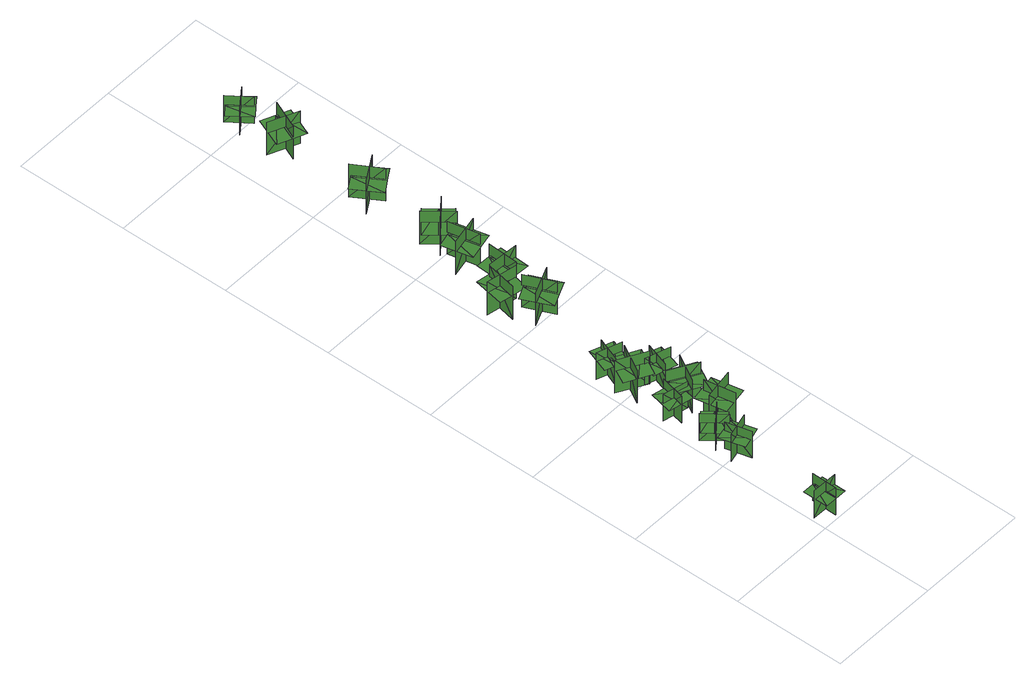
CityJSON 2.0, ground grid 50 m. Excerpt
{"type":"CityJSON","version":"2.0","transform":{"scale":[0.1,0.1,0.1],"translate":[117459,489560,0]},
"CityObjects":{
"tree1":{"type":"SolitaryVegetationObject","geometry":[{"type":"MultiSurface","lod":"1","boundaries":[[[0,1,2]],[[0,2,3]],[[4,5,6]],[[4,6,7]],[[8,9,10]],[[8,10,11]],[[8,11,12]],[[8,12,13]]]}]},
"tree2":{"type":"SolitaryVegetationObject","geometry":[{"type":"MultiSurface","lod":"1","boundaries":[[[14,15,16]],[[14,16,17]],[[18,19,20]],[[18,20,21]],[[22,23,24]],[[22,24,25]],[[22,25,26]],[[22,26,27]]]}]},
"tree3":{"type":"SolitaryVegetationObject","geometry":[{"type":"MultiSurface","lod":"1","boundaries":[[[28,29,30]],[[28,30,31]],[[32,33,34]],[[32,34,35]],[[36,37,38]],[[36,38,39]],[[36,39,40]],[[36,40,41]]]}]},
"tree4":{"type":"SolitaryVegetationObject","geometry":[{"type":"MultiSurface","lod":"1","boundaries":[[[42,43,44]],[[42,44,45]],[[46,47,48]],[[46,48,49]],[[50,51,52]],[[50,52,53]],[[50,53,54]],[[50,54,55]]]}]},
"tree5":{"type":"SolitaryVegetationObject","geometry":[{"type":"MultiSurface","lod":"1","boundaries":[[[56,57,58]],[[56,58,59]],[[60,61,62]],[[60,62,63]],[[64,65,66]],[[64,66,67]],[[64,67,68]],[[64,68,69]]]}]},
"tree6":{"type":"SolitaryVegetationObject","geometry":[{"type":"MultiSurface","lod":"1","boundaries":[[[70,71,72]],[[70,72,73]],[[74,75,76]],[[74,76,77]],[[78,79,80]],[[78,80,81]],[[78,81,82]],[[78,82,83]]]}]},
"tree7":{"type":"SolitaryVegetationObject","geometry":[{"type":"MultiSurface","lod":"1","boundaries":[[[84,85,86]],[[84,86,87]],[[88,89,90]],[[88,90,91]],[[92,93,94]],[[92,94,95]],[[92,95,96]],[[92,96,97]]]}]},
"tree8":{"type":"SolitaryVegetationObject","geometry":[{"type":"MultiSurface","lod":"1","boundaries":[[[98,99,100]],[[98,100,101]],[[102,103,104]],[[102,104,105]],[[106,107,108]],[[106,108,109]],[[106,109,110]],[[106,110,111]]]}]},
"tree9":{"type":"SolitaryVegetationObject","geometry":[{"type":"MultiSurface","lod":"1","boundaries":[[[112,113,114]],[[112,114,115]],[[116,117,118]],[[116,118,119]],[[120,121,122]],[[120,122,123]],[[120,123,124]],[[120,124,125]]]}]},
"tree10":{"type":"SolitaryVegetationObject","geometry":[{"type":"MultiSurface","lod":"1","boundaries":[[[126,127,128]],[[126,128,129]],[[130,131,132]],[[130,132,133]],[[134,135,136]],[[134,136,137]],[[134,137,138]],[[134,138,139]]]}]},
"tree11":{"type":"SolitaryVegetationObject","geometry":[{"type":"MultiSurface","lod":"1","boundaries":[[[140,141,142]],[[140,142,143]],[[144,145,146]],[[144,146,147]],[[148,149,150]],[[148,150,151]],[[148,151,152]],[[148,152,153]]]}]},
"tree12":{"type":"SolitaryVegetationObject","geometry":[{"type":"MultiSurface","lod":"1","boundaries":[[[154,155,156]],[[154,156,157]],[[158,159,160]],[[158,160,161]],[[162,163,164]],[[162,164,165]],[[162,165,166]],[[162,166,167]]]}]},
"tree13":{"type":"SolitaryVegetationObject","geometry":[{"type":"MultiSurface","lod":"1","boundaries":[[[168,169,170]],[[168,170,171]],[[172,173,174]],[[172,174,175]],[[176,177,178]],[[176,178,179]],[[176,179,180]],[[176,180,181]]]}]},
"tree14":{"type":"SolitaryVegetationObject","geometry":[{"type":"MultiSurface","lod":"1","boundaries":[[[182,183,184]],[[182,184,185]],[[186,187,188]],[[186,188,189]],[[190,191,192]],[[190,192,193]],[[190,193,194]],[[190,194,195]]]}]},
"tree15":{"type":"SolitaryVegetationObject","geometry":[{"type":"MultiSurface","lod":"1","boundaries":[[[196,197,198]],[[196,198,199]],[[200,201,202]],[[200,202,203]],[[204,205,206]],[[204,206,207]],[[204,207,208]],[[204,208,209]]]}]},
"tree16":{"type":"SolitaryVegetationObject","geometry":[{"type":"MultiSurface","lod":"1","boundaries":[[[210,211,212]],[[210,212,213]],[[214,215,216]],[[214,216,217]],[[218,219,220]],[[218,220,221]],[[218,221,222]],[[218,222,223]]]}]},
"tree17":{"type":"SolitaryVegetationObject","geometry":[{"type":"MultiSurface","lod":"1","boundaries":[[[224,225,226]],[[224,226,227]],[[228,229,230]],[[228,230,231]],[[232,233,234]],[[232,234,235]],[[232,235,236]],[[232,236,237]]]}]}
},
"vertices":[
[81,130,2],[79,17,2],[79,17,143],[81,130,143],[16,67,2],[130,66,2],[130,66,143],[16,67,143],[73,123,97],[21,123,97],[21,10,97],[73,10,97],[126,10,97],[125,123,97],
[103,444,2],[75,554,2],[75,554,143],[103,444,143],[149,522,2],[39,493,2],[39,493,143],[149,522,143],[109,453,98],[159,467,98],[129,576,98],[79,562,98],[28,548,98],[59,439,98],
[137,646,0],[48,575,0],[48,575,141],[137,646,141],[47,656,0],[118,567,0],[118,567,141],[47,656,141],[126,648,96],[93,688,96],[6,616,96],[39,575,96],[72,535,96],[160,607,96],
[146,797,1],[36,822,1],[36,822,142],[146,797,142],[98,873,1],[73,762,1],[73,762,142],[98,873,142],[141,806,96],[152,857,96],[41,880,96],[30,829,96],[19,778,96],[130,755,96],
[193,602,1],[169,738,1],[169,738,174],[193,602,174],[256,692,1],[120,668,1],[120,668,174],[256,692,174],[201,612,118],[264,624,118],[238,760,118],[175,748,118],[112,736,118],[138,600,118],
[46,957,0],[114,1078,0],[114,1078,173],[46,957,173],[152,987,0],[31,1055,0],[31,1055,173],[152,987,173],[59,960,117],[115,930,117],[181,1052,117],[124,1082,117],[68,1112,117],[3,990,117],
[110,874,2],[230,805,2],[230,805,174],[110,874,174],[138,768,2],[208,888,2],[208,888,174],[138,768,174],[112,862,119],[81,806,119],[202,738,119],[233,794,119],[264,850,119],[144,917,119],
[63,1076,2],[102,1182,2],[102,1182,143],[63,1076,143],[145,1114,2],[39,1152,2],[39,1152,143],[145,1114,143],[73,1080,98],[123,1062,98],[160,1169,98],[110,1186,98],[61,1204,98],[24,1097,98],
[160,918,4],[194,1026,4],[194,1026,145],[160,918,145],[240,959,4],[132,994,4],[132,994,145],[240,959,145],[169,923,100],[219,907,100],[252,1016,100],[202,1031,100],[152,1046,100],[119,938,100],
[76,1590,3],[103,1726,3],[103,1726,176],[76,1590,176],[168,1651,3],[32,1678,3],[32,1678,176],[168,1651,176],[88,1596,120],[150,1585,120],[175,1721,120],[112,1733,120],[49,1744,120],[25,1608,120],
[146,1606,5],[201,1479,5],[201,1479,177],[146,1606,177],[106,1503,5],[233,1558,5],[233,1558,177],[106,1503,177],[141,1594,122],[82,1567,122],[140,1441,122],[198,1468,122],[256,1494,122],[199,1620,122],
[187,1801,6],[180,1663,6],[180,1663,178],[187,1801,178],[106,1728,6],[244,1720,6],[244,1720,178],[106,1728,178],[177,1793,122],[113,1795,122],[108,1657,122],[172,1655,122],[236,1652,122],[241,1791,122],
[174,1994,7],[204,1859,7],[204,1859,179],[174,1994,179],[115,1901,7],[250,1931,7],[250,1931,179],[115,1901,179],[166,1984,124],[104,1969,124],[136,1834,124],[198,1849,124],[261,1864,124],[229,1998,124],
[258,2095,7],[151,2008,7],[151,2008,180],[258,2095,180],[149,2106,7],[236,1999,7],[236,1999,180],[149,2106,180],[245,2097,124],[204,2146,124],[99,2057,124],[140,2008,124],[181,1959,124],[287,2049,124],
[161,2464,11],[234,2346,11],[234,2346,183],[161,2464,183],[136,2357,11],[254,2429,11],[254,2429,183],[136,2357,183],[157,2451,127],[104,2417,127],[178,2300,127],[232,2335,127],[286,2369,127],[211,2486,127],
[234,2877,9],[178,2750,9],[178,2750,181],[234,2877,181],[131,2837,9],[258,2782,9],[258,2782,181],[131,2837,181],[221,2873,126],[162,2898,126],[109,2770,126],[168,2746,126],[227,2721,126],[280,2849,126],
[157,3070,10],[225,2980,10],[225,2980,151],[157,3070,151],[144,2981,10],[235,3049,10],[235,3049,151],[144,2981,151],[155,3060,105],[113,3028,105],[183,2938,105],[224,2971,105],[266,3003,105],[196,3092,105]
]}
